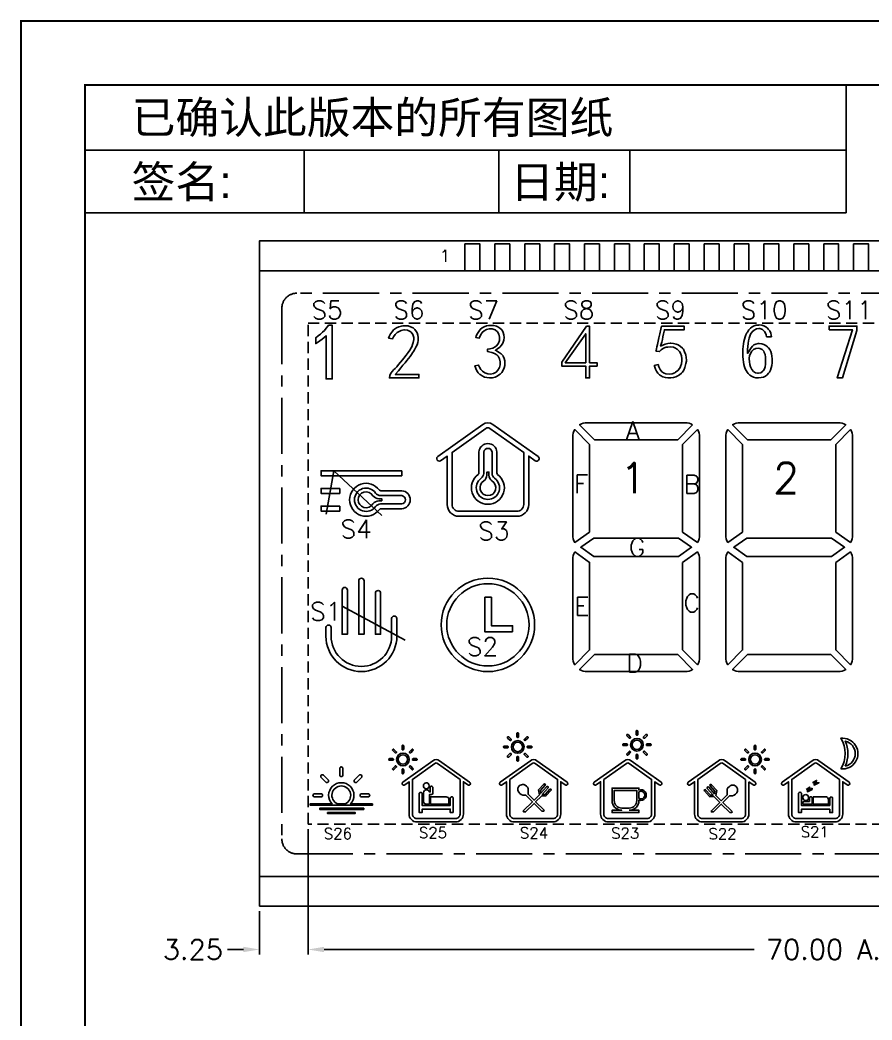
# Model space of a CAD drawing. Header units: millimetres. Extents: x 50 to 800, y 302 to 428.
# Drawn here: x 240.5 to 297.5, y 361.2 to 428.1 of the extents above; entities that cross this region are included whole.
import ezdxf
from ezdxf.enums import TextEntityAlignment as Align

# ---------------------------------------------------------------- set-up
doc = ezdxf.new("R2010")
doc.units = ezdxf.units.MM
doc.header["$LTSCALE"] = 3
doc.linetypes.add('CENTER', pattern=[2, 1.25, -0.25, 0.25, -0.25])
doc.linetypes.add('HIDDEN', pattern=[0.375, 0.25, -0.125])
doc.layers.get('DEFPOINTS').update_dxf_attribs({"linetype": 'CONTINUOUS'})
for name, color, linetype in [('1', 4, 'CONTINUOUS'), ('DIM', 4, 'CONTINUOUS'), ('DWG', 7, 'CONTINUOUS'), ('title', 7, 'CONTINUOUS')]:
    doc.layers.add(name, color=color, linetype=linetype)
doc.styles.add('ROMANS', font='romans.shx')
doc.styles.add('title', font='arial.ttf', dxfattribs={"width": 0.8, "height": 5})
doc.dimstyles.new('LCDDIM', dxfattribs={"dimtxt": 0.7, "dimasz": 0.56, "dimexe": 0.175, "dimexo": 0.175, "dimgap": 0.14, "dimtad": 0, "dimzin": 0, "dimdsep": 46, "dimtxsty": 'ROMANS', "dimcen": 2.5, "dimadec": 0, "dimazin": 0, "dimtfac": 1, "dimtofl": 0, "dimtmove": 0, "dimatfit": 3, "dimfxl": 0, "dimarcsym": 0})

# ---------------------------------------------------------------- blocks, each defined once
blk = doc.blocks.new('SPC')
at = {"layer": 'DWG'}
for points in [[(4.579, 38.797), (4.467, 38.653), (4.345, 38.516), (4.215, 38.384), (4.076, 38.258), (3.927, 38.138), (3.769, 38.025), (3.769, 37.628), (3.879, 37.696), (4.043, 37.806), (4.196, 37.92), (4.333, 38.033), (4.458, 38.15), (4.458, 35.266), (4.875, 35.266), (4.875, 38.861), (4.624, 38.861)], [(9.953, 38.813), (9.789, 38.822), (9.598, 38.812), (9.494, 38.801), (9.322, 38.76), (9.169, 38.692), (9.03, 38.597), (8.972, 38.543), (8.869, 38.425), (8.775, 38.281), (8.689, 38.111), (8.644, 37.995), (8.903, 37.954), (8.963, 38.086), (9.076, 38.247), (9.214, 38.372), (9.295, 38.427), (9.473, 38.513), (9.665, 38.552), (9.71, 38.557), (9.91, 38.53), (10.093, 38.437), (10.141, 38.389), (10.26, 38.229), (10.329, 38.037), (10.329, 37.895), (10.295, 37.705), (10.22, 37.499), (10.208, 37.468), (10.141, 37.339), (10.054, 37.193), (9.946, 37.033), (9.817, 36.857), (9.668, 36.665), (9.579, 36.551), (9.439, 36.377), (9.308, 36.222), (9.187, 36.083), (9.075, 35.964), (8.973, 35.866), (8.899, 35.79), (8.794, 35.648), (8.73, 35.501), (8.7, 35.343), (8.7, 35.336), (10.671, 35.336), (10.671, 35.573), (9.085, 35.573), (9.296, 35.816), (9.455, 36.002), (9.602, 36.178), (9.738, 36.343), (9.861, 36.497), (9.974, 36.64), (10.075, 36.771), (10.164, 36.892), (10.241, 37.002), (10.306, 37.101), (10.373, 37.204), (10.472, 37.382), (10.549, 37.548), (10.6, 37.702), (10.629, 37.844), (10.629, 38.028), (10.603, 38.2), (10.552, 38.351), (10.506, 38.426), (10.399, 38.57), (10.279, 38.679), (10.278, 38.68), (10.108, 38.761)], [(16.208, 38.542), (16.091, 38.662), (15.948, 38.757), (15.851, 38.793), (15.686, 38.83), (15.509, 38.844), (15.318, 38.834), (15.199, 38.814), (15.033, 38.759), (14.896, 38.677), (14.777, 38.563), (14.683, 38.449), (14.589, 38.303), (14.505, 38.14), (14.466, 38.039), (14.702, 37.999), (14.794, 38.202), (14.905, 38.367), (15.034, 38.493), (15.182, 38.571), (15.372, 38.619), (15.569, 38.614), (15.763, 38.547), (15.922, 38.42), (16.026, 38.253), (16.069, 38.053), (16.06, 37.839), (15.998, 37.652), (15.882, 37.496), (15.774, 37.415), (15.61, 37.335), (15.417, 37.279), (15.255, 37.255), (15.255, 37.103), (15.353, 37.085), (15.558, 37.036), (15.731, 36.972), (15.876, 36.889), (15.977, 36.78), (16.069, 36.606), (16.112, 36.402), (16.106, 36.211), (16.052, 36.021), (15.95, 35.853), (15.83, 35.722), (15.657, 35.627), (15.46, 35.595), (15.276, 35.602), (15.087, 35.665), (14.931, 35.78), (14.822, 35.894), (14.715, 36.059), (14.662, 36.193), (14.413, 36.151), (14.413, 36.15), (14.468, 35.969), (14.541, 35.813), (14.635, 35.681), (14.752, 35.571), (14.759, 35.565), (14.902, 35.464), (15.053, 35.395), (15.217, 35.352), (15.4, 35.337), (15.424, 35.336), (15.598, 35.346), (15.76, 35.385), (15.915, 35.454), (16.063, 35.554), (16.096, 35.581), (16.214, 35.706), (16.305, 35.844), (16.37, 36.001), (16.412, 36.176), (16.419, 36.297), (16.411, 36.481), (16.375, 36.642), (16.315, 36.78), (16.295, 36.808), (16.181, 36.938), (16.046, 37.042), (15.782, 37.183), (15.917, 37.273), (16.073, 37.394), (16.192, 37.521), (16.277, 37.653), (16.329, 37.795), (16.346, 37.87), (16.363, 38.048), (16.352, 38.217), (16.31, 38.378), (16.301, 38.397)], [(21.885, 38.792), (20.227, 36.394), (20.227, 36.13), (21.836, 36.13), (21.836, 35.336), (22.093, 35.336), (22.093, 36.13), (22.594, 36.13), (22.594, 36.347), (22.093, 36.347), (22.093, 38.792)], [(26.894, 38.791), (26.85, 38.587), (26.785, 38.287), (26.728, 38.019), (26.677, 37.782), (26.633, 37.579), (26.594, 37.408), (26.563, 37.27), (26.538, 37.162), (26.527, 37.122), (26.768, 37.095), (26.866, 37.203), (27.029, 37.314), (27.215, 37.38), (27.323, 37.402), (27.524, 37.413), (27.71, 37.38), (27.788, 37.352), (27.957, 37.253), (28.104, 37.104), (28.164, 36.998), (28.231, 36.815), (28.263, 36.607), (28.258, 36.472), (28.23, 36.277), (28.175, 36.096), (28.115, 35.984), (27.992, 35.829), (27.836, 35.709), (27.784, 35.68), (27.614, 35.617), (27.417, 35.595), (27.2, 35.615), (27.074, 35.654), (26.932, 35.746), (26.813, 35.887), (26.717, 36.068), (26.667, 36.225), (26.419, 36.156), (26.43, 36.111), (26.492, 35.928), (26.57, 35.775), (26.664, 35.65), (26.776, 35.55), (26.839, 35.504), (26.996, 35.417), (27.156, 35.362), (27.322, 35.335), (27.333, 35.335), (27.525, 35.337), (27.695, 35.362), (27.856, 35.415), (27.945, 35.452), (28.096, 35.538), (28.23, 35.652), (28.293, 35.714), (28.388, 35.852), (28.462, 36.022), (28.493, 36.112), (28.537, 36.288), (28.563, 36.462), (28.561, 36.522), (28.55, 36.706), (28.522, 36.88), (28.509, 36.92), (28.443, 37.087), (28.365, 37.256), (28.302, 37.334), (28.178, 37.446), (28.018, 37.543), (27.872, 37.595), (27.698, 37.639), (27.522, 37.661), (27.487, 37.661), (27.323, 37.641), (27.152, 37.595), (26.834, 37.467), (26.913, 37.736), (26.955, 37.897), (26.997, 38.076), (27.039, 38.277), (27.094, 38.552), (28.417, 38.552), (28.417, 38.791)], [(33.25, 38.61), (33.421, 38.634), (33.485, 38.632), (33.665, 38.574), (33.794, 38.441), (33.84, 38.374), (33.912, 38.206), (33.927, 38.088), (34.253, 38.088), (34.245, 38.187), (34.203, 38.336), (34.137, 38.475), (34.044, 38.606), (34.001, 38.652), (33.881, 38.75), (33.751, 38.818), (33.607, 38.86), (33.444, 38.874), (33.386, 38.873), (33.229, 38.852), (33.088, 38.809), (32.959, 38.743), (32.843, 38.654), (32.739, 38.542), (32.644, 38.402), (32.615, 38.351), (32.55, 38.221), (32.494, 38.084), (32.447, 37.937), (32.409, 37.78), (32.379, 37.612), (32.357, 37.436), (32.344, 37.249), (32.34, 37.051), (32.34, 36.98), (32.347, 36.768), (32.362, 36.572), (32.386, 36.392), (32.417, 36.227), (32.457, 36.078), (32.504, 35.945), (32.559, 35.829), (32.621, 35.727), (32.689, 35.64), (32.8, 35.529), (32.922, 35.445), (33.056, 35.385), (33.202, 35.348), (33.363, 35.335), (33.389, 35.337), (33.565, 35.352), (33.717, 35.391), (33.85, 35.453), (33.965, 35.537), (34.064, 35.646), (34.119, 35.728), (34.184, 35.857), (34.235, 36.001), (34.271, 36.16), (34.293, 36.336), (34.3, 36.528), (34.299, 36.603), (34.284, 36.786), (34.253, 36.95), (34.205, 37.097), (34.143, 37.23), (34.064, 37.346), (34, 37.417), (33.883, 37.512), (33.753, 37.579), (33.607, 37.62), (33.444, 37.634), (33.371, 37.631), (33.216, 37.6), (33.084, 37.539), (32.993, 37.466), (32.892, 37.348), (32.663, 36.977), (32.663, 37.229), (32.675, 37.446), (32.694, 37.644), (32.722, 37.823), (32.758, 37.988), (32.805, 38.133), (32.859, 38.263), (32.96, 38.41), (33.095, 38.534)], [(38.112, 38.557), (39.673, 38.557), (38.662, 35.336), (39.001, 35.336), (39.971, 38.498), (39.971, 38.798), (38.112, 38.798)], [(21.836, 36.347), (20.462, 36.347), (21.836, 38.285)], [(33.826, 36.899), (33.856, 36.725), (33.866, 36.528), (33.866, 36.471), (33.853, 36.259), (33.825, 36.082), (33.78, 35.94), (33.719, 35.834), (33.669, 35.776), (33.534, 35.677), (33.384, 35.644), (33.339, 35.646), (33.179, 35.681), (33.047, 35.765), (32.943, 35.897), (32.915, 35.941), (32.854, 36.076), (32.809, 36.232), (32.782, 36.41), (32.774, 36.611), (32.775, 36.648), (32.797, 36.82), (32.854, 36.976), (32.943, 37.116), (32.949, 37.125), (33.063, 37.236), (33.207, 37.303), (33.384, 37.325), (33.489, 37.313), (33.63, 37.245), (33.74, 37.116), (33.777, 37.044)], [(9.515, 29.122), (4.126, 29.122), (4.126, 28.79), (9.515, 28.79)], [(5.369, 27.942), (4.126, 27.942), (4.126, 27.609), (5.369, 27.609)], [(5.369, 26.761), (4.126, 26.761), (4.126, 26.429), (5.369, 26.429)], [(28.036, 23.398), (22.369, 23.398), (21.493, 24.014), (22.361, 24.624), (28.044, 24.624), (28.912, 24.014)], [(38.275, 23.398), (32.608, 23.398), (31.732, 24.014), (32.6, 24.624), (38.283, 24.624), (39.151, 24.014)], [(16.933, 18.351), (15.087, 18.351), (15.087, 20.664), (15.524, 20.664), (15.524, 18.765), (16.933, 18.765)], [(37.313, 8.265), (37.19, 8.204), (37.272, 8.419), (37.02, 8.267), (37.186, 8.338), (37.105, 8.183), (37.105, 8.106), (37.426, 8.265)], [(36.572, 7.817), (36.816, 7.973), (36.745, 7.758), (36.849, 7.81), (36.977, 7.895), (36.977, 7.817), (36.658, 7.658), (36.658, 7.738), (36.716, 7.858)], [(6.982, 6.552), (4.029, 6.552), (4.029, 6.476), (6.982, 6.476)], [(4.561, 6.278), (4.561, 6.202), (6.397, 6.202), (6.397, 6.278)]]:
    blk.add_lwpolyline(points, close=True, dxfattribs=at)
for points in [[(14.953, 32.228), (11.928, 30.071, 1), (12.122, 29.8), (12.557, 30.111), (12.557, 26.869, 0.414214), (13.343, 26.084), (17.226, 26.084, 0.414214), (18.012, 26.869), (18.012, 30.111), (18.447, 29.8, 1), (18.641, 30.071), (15.616, 32.228, 0.320007)], [(28.984, 32.198), (27.995, 31.202), (22.411, 31.202), (21.421, 32.198, -0.136063), (21.913, 32.334), (28.492, 32.334, -0.136063)], [(38.732, 32.334), (32.152, 32.334, 0.136063), (31.66, 32.198), (32.65, 31.202), (38.234, 31.202), (39.223, 32.198, 0.136063)], [(15.146, 31.957), (12.89, 30.348), (12.89, 26.869, 0.414214), (13.343, 26.417), (17.226, 26.417, 0.414214), (17.679, 26.869), (17.679, 30.348), (15.423, 31.957, 0.320007)], [(22.09, 30.885), (21.1, 31.88, 0.139094), (20.958, 31.379), (20.958, 24.833, 0.139094), (21.1, 24.331), (22.09, 25.027)], [(28.315, 30.885), (29.305, 31.88, -0.139094), (29.447, 31.379), (29.447, 24.833, -0.139094), (29.305, 24.331), (28.315, 25.027)], [(32.329, 30.885), (31.339, 31.88, 0.139094), (31.197, 31.379), (31.197, 24.833, 0.139094), (31.339, 24.331), (32.329, 25.027)], [(38.554, 30.885), (39.544, 31.88, -0.139094), (39.686, 31.379), (39.686, 24.833, -0.139094), (39.544, 24.331), (38.554, 25.027)], [(15.882, 30.378, 0.948577), (14.687, 30.378), (14.687, 28.981, -0.214015), (14.632, 28.876, 3.04756), (15.937, 28.876, -0.214015), (15.882, 28.981)], [(15.561, 28.951, 0.202499), (15.736, 28.626, -3.143835), (14.833, 28.626, 0.202499), (15.008, 28.951), (15.008, 30.378, -0.888352), (15.561, 30.378)], [(15.217, 28.831, -0.204472), (15.013, 28.444, 3.624789), (15.556, 28.444, -0.204472), (15.352, 28.831), (15.35, 29.038), (15.219, 29.038)], [(8.022, 26.533, -0.214015), (8.127, 26.588), (9.524, 26.588, 0.948577), (9.524, 27.783), (8.127, 27.783, -0.214015), (8.022, 27.838, 3.04756)], [(7.773, 27.637, 3.143835), (7.773, 26.734, -0.202499), (8.097, 26.908), (9.524, 26.908, 0.888352), (9.524, 27.462), (8.097, 27.462, -0.202499)], [(7.977, 27.118), (8.184, 27.119), (8.184, 27.251), (7.977, 27.253, -0.204472), (7.59, 27.457, 3.624789), (7.59, 26.913, -0.204472)], [(21.1, 23.697), (22.09, 23.001), (22.09, 17.144), (21.1, 16.148, -0.139094), (20.958, 16.649), (20.958, 23.196, -0.139094)], [(28.315, 23.001), (28.315, 17.144), (29.305, 16.148, 0.139094), (29.447, 16.649), (29.447, 23.196, 0.139094), (29.305, 23.697)], [(32.329, 23.001), (32.329, 17.144), (31.339, 16.148, -0.139094), (31.197, 16.649), (31.197, 23.196, -0.139094), (31.339, 23.697)], [(38.554, 23.001), (38.554, 17.144), (39.544, 16.148, 0.139094), (39.686, 16.649), (39.686, 23.196, 0.139094), (39.544, 23.697)], [(6.646, 21.77), (6.646, 18.19), (6.995, 18.19), (6.995, 21.77, 1)], [(5.533, 21.148), (5.533, 18.19), (5.882, 18.19), (5.882, 21.148, 1)], [(7.758, 20.943), (7.758, 18.19), (8.108, 18.19), (8.108, 20.943, 1)], [(4.447, 18.632), (4.447, 18.067, 1), (9.193, 18.067), (9.193, 19.234, 1), (8.844, 19.234), (8.844, 18.067, -1), (4.797, 18.067), (4.797, 18.632, 1)], [(27.995, 16.826), (22.411, 16.826), (21.421, 15.831, 0.136063), (21.913, 15.695), (28.492, 15.695, 0.136063), (28.984, 15.831)], [(38.234, 16.826), (32.65, 16.826), (31.66, 15.831, 0.136063), (32.152, 15.695), (38.732, 15.695, 0.136063), (39.223, 15.831)], [(17.278, 11.607, 0.414214), (17.226, 11.555), (17.226, 11.336, 0.414214), (17.278, 11.285), (17.284, 11.285, 0.414214), (17.335, 11.336), (17.335, 11.555, 0.414214), (17.284, 11.607)], [(24.58, 11.4), (24.735, 11.246, 0.414214), (24.808, 11.246), (24.812, 11.25, 0.414214), (24.812, 11.323), (24.658, 11.477, 0.414214), (24.585, 11.477), (24.58, 11.473, 0.414214)], [(25.202, 11.703), (25.202, 11.484, 0.414214), (25.254, 11.433), (25.26, 11.433, 0.414214), (25.311, 11.484), (25.311, 11.703, 0.414214), (25.26, 11.755), (25.254, 11.755, 0.414214)], [(25.856, 11.477), (25.701, 11.323, 0.414214), (25.701, 11.25), (25.705, 11.246, 0.414214), (25.778, 11.246), (25.933, 11.4, 0.414214), (25.933, 11.473), (25.929, 11.477, 0.414214)], [(9.542, 10.718), (9.542, 10.5, 0.414214), (9.593, 10.448), (9.599, 10.448, 0.414214), (9.651, 10.5), (9.651, 10.718, 0.414214), (9.599, 10.77), (9.593, 10.77, 0.414214)], [(16.379, 10.599), (16.598, 10.599, 0.414214), (16.649, 10.65), (16.649, 10.656, 0.414214), (16.598, 10.708), (16.379, 10.708, 0.414214), (16.327, 10.656), (16.327, 10.65, 0.414214)], [(16.605, 11.252), (16.759, 11.098, 0.414214), (16.832, 11.098), (16.836, 11.102, 0.414214), (16.836, 11.175), (16.682, 11.329, 0.414214), (16.609, 11.329), (16.605, 11.325, 0.414214)], [(17.88, 11.329), (17.726, 11.175, 0.414214), (17.726, 11.102), (17.73, 11.098, 0.414214), (17.803, 11.098), (17.957, 11.252, 0.414214), (17.957, 11.325), (17.953, 11.329, 0.414214)], [(18.183, 10.599), (17.964, 10.599, -0.414214), (17.912, 10.65), (17.912, 10.656, -0.414214), (17.964, 10.708), (18.183, 10.708, -0.414214), (18.235, 10.656), (18.235, 10.65, -0.414214)], [(24.355, 10.747), (24.574, 10.747, 0.414214), (24.625, 10.798), (24.625, 10.804, 0.414214), (24.574, 10.856), (24.355, 10.856, 0.414214), (24.303, 10.804), (24.303, 10.798, 0.414214)], [(26.159, 10.856), (25.94, 10.856, 0.414214), (25.888, 10.804), (25.888, 10.798, 0.414214), (25.94, 10.747), (26.159, 10.747, 0.414214), (26.21, 10.798), (26.21, 10.804, 0.414214)], [(33.103, 10.718), (33.103, 10.5, 0.414214), (33.155, 10.448), (33.161, 10.448, 0.414214), (33.212, 10.5), (33.212, 10.718, 0.414214), (33.161, 10.77), (33.155, 10.77, 0.414214)], [(38.891, 9.187, 1.124329), (38.891, 11.233, -0.295495)], [(39.195, 9.377, 0.803235), (39.195, 11.042, -0.211105)], [(8.92, 10.416), (9.074, 10.261, 0.414214), (9.148, 10.261), (9.152, 10.265, 0.414214), (9.152, 10.338), (8.997, 10.493, 0.414214), (8.924, 10.493), (8.92, 10.489, 0.414214)], [(10.195, 10.493), (10.041, 10.338, 0.414214), (10.041, 10.265), (10.045, 10.261, 0.414214), (10.118, 10.261), (10.272, 10.416, 0.414214), (10.272, 10.489), (10.268, 10.493, 0.414214)], [(16.682, 9.977), (16.836, 10.132, 0.414214), (16.836, 10.205), (16.832, 10.209, 0.414214), (16.759, 10.209), (16.605, 10.054, 0.414214), (16.605, 9.981), (16.609, 9.977, 0.414214)], [(17.957, 10.054), (17.803, 10.209, 0.414214), (17.73, 10.209), (17.726, 10.205, 0.414214), (17.726, 10.132), (17.88, 9.977, 0.414214), (17.953, 9.977), (17.957, 9.981, 0.414214)], [(24.658, 10.125), (24.812, 10.279, 0.414214), (24.812, 10.353), (24.808, 10.357, 0.414214), (24.735, 10.357), (24.58, 10.202, 0.414214), (24.58, 10.129), (24.585, 10.125, 0.414214)], [(25.311, 9.899), (25.311, 10.118, 0.414214), (25.26, 10.17), (25.254, 10.17, 0.414214), (25.202, 10.118), (25.202, 9.899, 0.414214), (25.254, 9.848), (25.26, 9.848, 0.414214)], [(25.933, 10.202), (25.778, 10.357, 0.414214), (25.705, 10.357), (25.701, 10.353, 0.414214), (25.701, 10.279), (25.856, 10.125, 0.414214), (25.929, 10.125), (25.933, 10.129, 0.414214)], [(32.481, 10.416), (32.636, 10.261, 0.414214), (32.709, 10.261), (32.713, 10.265, 0.414214), (32.713, 10.338), (32.559, 10.493, 0.414214), (32.486, 10.493), (32.481, 10.489, 0.414214)], [(33.757, 10.493), (33.602, 10.338, 0.414214), (33.602, 10.265), (33.606, 10.261, 0.414214), (33.679, 10.261), (33.834, 10.416, 0.414214), (33.834, 10.489), (33.83, 10.493, 0.414214)], [(8.694, 9.762), (8.913, 9.762, 0.414214), (8.965, 9.814), (8.965, 9.819, 0.414214), (8.913, 9.871), (8.694, 9.871, 0.414214), (8.643, 9.819), (8.643, 9.814, 0.414214)], [(9.148, 9.372), (9.152, 9.368, -0.414214), (9.152, 9.295), (8.997, 9.14, -0.414214), (8.924, 9.14), (8.92, 9.144, -0.414214), (8.92, 9.217), (9.074, 9.372, -0.414214)], [(12.048, 9.735, 0.320007), (11.606, 9.735), (9.589, 8.297, 1), (9.718, 8.116), (10.009, 8.324), (10.009, 6.162, 0.414214), (10.532, 5.639), (13.121, 5.639, 0.414214), (13.645, 6.162), (13.645, 8.324), (13.935, 8.116, 1), (14.064, 8.297)], [(10.195, 9.14, 0.414214), (10.268, 9.14), (10.272, 9.144, 0.414214), (10.272, 9.217), (10.118, 9.372, 0.414214), (10.045, 9.372), (10.041, 9.368, 0.414214), (10.041, 9.295)], [(10.498, 9.871), (10.279, 9.871, 0.414214), (10.228, 9.819), (10.228, 9.814, 0.414214), (10.279, 9.762), (10.498, 9.762, 0.414214), (10.55, 9.814), (10.55, 9.819, 0.414214)], [(13.423, 8.482), (11.919, 9.554, 0.320007), (11.735, 9.554), (10.231, 8.482), (10.231, 6.162, 0.414214), (10.532, 5.861), (13.121, 5.861, 0.414214), (13.423, 6.162)], [(16.107, 8.297, 1), (16.236, 8.116), (16.527, 8.324), (16.527, 6.162, 0.414214), (17.05, 5.639), (19.639, 5.639, 0.414214), (20.163, 6.162), (20.163, 8.324), (20.453, 8.116, 1), (20.582, 8.297), (18.566, 9.735, 0.320007), (18.124, 9.735)], [(16.748, 8.482), (16.748, 6.162, 0.414214), (17.05, 5.861), (19.639, 5.861, 0.414214), (19.941, 6.162), (19.941, 8.482), (18.437, 9.554, 0.320007), (18.252, 9.554)], [(17.335, 9.751), (17.335, 9.97, 0.414214), (17.284, 10.022), (17.278, 10.022, 0.414214), (17.226, 9.97), (17.226, 9.751, 0.414214), (17.278, 9.7), (17.284, 9.7, 0.414214)], [(22.402, 8.297, 1), (22.531, 8.116), (22.821, 8.324), (22.821, 6.162, 0.414214), (23.345, 5.639), (25.934, 5.639, 0.414214), (26.457, 6.162), (26.457, 8.324), (26.748, 8.116, 1), (26.877, 8.297), (24.86, 9.735, 0.320007), (24.418, 9.735)], [(23.043, 8.482), (23.043, 6.162, 0.414214), (23.345, 5.861), (25.934, 5.861, 0.414214), (26.236, 6.162), (26.236, 8.482), (24.732, 9.554, 0.320007), (24.547, 9.554)], [(32.745, 8.324), (33.036, 8.116, 1), (33.164, 8.297), (31.148, 9.735, 0.320007), (30.706, 9.735), (28.69, 8.297, 1), (28.818, 8.116), (29.109, 8.324), (29.109, 6.162, 0.414214), (29.633, 5.639), (32.222, 5.639, 0.414214), (32.745, 6.162)], [(32.523, 8.482), (31.019, 9.554, 0.320007), (30.835, 9.554), (29.331, 8.482), (29.331, 6.162, 0.414214), (29.633, 5.861), (32.222, 5.861, 0.414214), (32.523, 6.162)], [(32.526, 9.814), (32.526, 9.819, 0.414214), (32.475, 9.871), (32.256, 9.871, 0.414214), (32.204, 9.819), (32.204, 9.814, 0.414214), (32.256, 9.762), (32.475, 9.762, 0.414214)], [(32.709, 9.372, 0.414214), (32.636, 9.372), (32.481, 9.217, 0.414214), (32.481, 9.144), (32.486, 9.14, 0.414214), (32.559, 9.14), (32.713, 9.295, 0.414214), (32.713, 9.368)], [(33.757, 9.14, 0.414214), (33.83, 9.14), (33.834, 9.144, 0.414214), (33.834, 9.217), (33.679, 9.372, 0.414214), (33.606, 9.372), (33.602, 9.368, 0.414214), (33.602, 9.295)], [(34.06, 9.871), (33.841, 9.871, 0.414214), (33.789, 9.819), (33.789, 9.814, 0.414214), (33.841, 9.762), (34.06, 9.762, 0.414214), (34.111, 9.814), (34.111, 9.819, 0.414214)], [(39.029, 6.162), (39.029, 8.324), (39.32, 8.116, 1), (39.449, 8.297), (37.432, 9.735, 0.320007), (36.99, 9.735), (34.974, 8.297, 1), (35.103, 8.116), (35.393, 8.324), (35.393, 6.162, 0.414214), (35.917, 5.639), (38.506, 5.639, 0.414214)], [(38.807, 6.162), (38.807, 8.482), (37.303, 9.554, 0.320007), (37.119, 9.554), (35.615, 8.482), (35.615, 6.162, 0.414214), (35.917, 5.861), (38.506, 5.861, 0.414214)], [(4.585, 8.306), (4.588, 8.309, 0.414214), (4.588, 8.46), (4.285, 8.763, 0.414214), (4.135, 8.763), (4.132, 8.76, 0.414214), (4.132, 8.61), (4.435, 8.306, 0.414214)], [(5.585, 9.212), (5.585, 8.783, -0.414214), (5.479, 8.677), (5.474, 8.677, -0.414214), (5.368, 8.783), (5.368, 9.212, -0.414214), (5.474, 9.318), (5.479, 9.318, -0.414214)], [(6.668, 8.763), (6.365, 8.46, 0.414214), (6.365, 8.309), (6.368, 8.306, 0.414214), (6.518, 8.306), (6.822, 8.61, 0.414214), (6.822, 8.76), (6.819, 8.763, 0.414214)], [(9.651, 8.914), (9.651, 9.133, 0.414214), (9.599, 9.185), (9.593, 9.185, 0.414214), (9.542, 9.133), (9.542, 8.914, 0.414214), (9.593, 8.863), (9.599, 8.863, 0.414214)], [(33.212, 8.914), (33.212, 9.133, 0.414214), (33.161, 9.185), (33.155, 9.185, 0.414214), (33.103, 9.133), (33.103, 8.914, 0.414214), (33.155, 8.863), (33.161, 8.863, 0.414214)], [(7.572, 6.842), (6.512, 6.842), (6.097, 6.842, 2.293002), (4.856, 6.843), (3.389, 6.843), (3.389, 6.767), (7.572, 6.767)], [(5.73, 6.842, 4.755778), (5.223, 6.842)], [(11.098, 7.878, 0.179869), (11.24, 7.873, 0.200639), (11.335, 7.962, 0.168253), (11.356, 8.06, 0.249248), (11.285, 8.215, 0.08665), (11.231, 8.244, 0.1917), (11.085, 8.234, 0.191737), (10.997, 8.156, 0.101433), (10.967, 8.076, 0.166511), (10.981, 7.976, 0.169519)], [(11.508, 8.03), (11.482, 8.03, 0.474701), (11.425, 7.971), (11.425, 7.642), (11.364, 7.642, 0.285151), (11.215, 7.789, 0.401974), (10.973, 7.586), (10.973, 6.991, 0.355494), (11.146, 6.83), (11.375, 6.83), (11.375, 7.469), (11.52, 7.469, 0.284809), (11.589, 7.563), (11.589, 7.964, 0.386109)], [(19.035, 6.349), (19.038, 6.431), (18.48, 6.985), (18.868, 7.37), (19.166, 7.377), (19.506, 7.754, 1), (19.432, 7.821), (19.126, 7.482), (18.919, 7.477), (19.31, 7.912, 1), (19.215, 7.997), (18.824, 7.562), (18.797, 7.736), (19.115, 8.09, 1), (19.025, 8.171), (18.676, 7.783), (18.735, 7.452), (18.372, 7.092), (17.973, 7.488), (17.979, 7.88, 0.169507), (17.691, 8.14, 0.538848), (17.288, 7.731, 0.215452), (17.614, 7.426), (17.822, 7.424), (18.265, 6.985), (17.653, 6.379), (17.678, 6.309), (17.801, 6.313), (18.372, 6.878), (18.902, 6.353)], [(31.619, 6.339), (31.594, 6.269), (31.471, 6.272), (30.9, 6.838), (30.37, 6.312), (30.238, 6.309), (30.234, 6.391), (30.793, 6.945), (30.404, 7.33), (30.106, 7.336), (29.766, 7.714, -1), (29.841, 7.781), (30.146, 7.441), (30.354, 7.437), (29.963, 7.871, -1), (30.057, 7.956), (30.448, 7.522), (30.475, 7.696), (30.157, 8.049, -1), (30.247, 8.131), (30.596, 7.743), (30.537, 7.411), (30.9, 7.051), (31.3, 7.448), (31.293, 7.84, -0.169507), (31.582, 8.1, -0.538848), (31.985, 7.691, -0.215452), (31.659, 7.386), (31.45, 7.384), (31.008, 6.945)], [(3.683, 7.31), (4.112, 7.31, 0.414214), (4.218, 7.416), (4.218, 7.42, 0.414214), (4.112, 7.527), (3.683, 7.527, 0.414214), (3.577, 7.42), (3.577, 7.416, 0.414214)], [(7.27, 7.527), (6.841, 7.527, 0.414214), (6.735, 7.42), (6.735, 7.416, 0.414214), (6.841, 7.31), (7.27, 7.31, 0.414214), (7.377, 7.416), (7.377, 7.42, 0.414214)], [(12.96, 6.269), (12.96, 7.234), (12.959, 7.247), (12.955, 7.26), (12.949, 7.272), (12.942, 7.283), (12.932, 7.293), (12.92, 7.301), (12.907, 7.308), (12.893, 7.313), (12.878, 7.316), (12.863, 7.317), (12.848, 7.316), (12.833, 7.313), (12.819, 7.308), (12.806, 7.301), (12.794, 7.293), (12.784, 7.283), (12.777, 7.272), (12.771, 7.26), (12.767, 7.247), (12.766, 7.234), (12.766, 6.74), (10.886, 6.74), (10.886, 7.562, 0.53719), (10.689, 7.562), (10.69, 6.268), (10.886, 6.269), (10.887, 6.494), (12.767, 6.494), (12.767, 6.269)], [(24.746, 6.421, 0.414214), (25.393, 7.068), (25.393, 7.107, 1.486046), (25.393, 7.766), (25.393, 7.9), (23.59, 7.9), (23.59, 7.068, 0.414214), (24.237, 6.421), (23.59, 6.421), (23.59, 6.268), (25.393, 6.268), (25.393, 6.421)], [(23.738, 7.068, 0.414214), (24.237, 6.569), (24.746, 6.569, 0.414214), (25.245, 7.068), (25.245, 7.752), (23.738, 7.752)], [(25.393, 7.652), (25.393, 7.22, 1.797434)], [(38.236, 7.323, 0.348074), (38.154, 7.206), (38.154, 6.739), (36.265, 6.739), (36.265, 7.559, 0.169238), (36.18, 7.631, 0.287306), (36.067, 7.554), (36.068, 6.269), (36.264, 6.269), (36.264, 6.489), (38.159, 6.489), (38.159, 6.269), (38.349, 6.269), (38.349, 7.218, 0.375681)], [(36.447, 7.106, 0.169568), (36.59, 7.072, 0.137911), (36.68, 7.127, 0.074681), (36.723, 7.194, 0.042415), (36.734, 7.236, 0.038524), (36.739, 7.302, 0.095307), (36.716, 7.37, 0.272652), (36.605, 7.458, 0.142867), (36.495, 7.456, 0.158519), (36.373, 7.372, 0.132508), (36.346, 7.305, 0.189627), (36.367, 7.201, 0.1187)], [(12.676, 7.138, 0.41095), (12.496, 7.316), (11.446, 7.316), (11.446, 6.831), (12.676, 6.831)], [(36.408, 7.012, 0.305983), (36.352, 6.926), (36.352, 6.901, 0.060253), (36.353, 6.894, 0.444821), (36.418, 6.829), (36.945, 6.829, 0.416092), (36.98, 6.867), (36.98, 7.256, 0.413843), (36.908, 7.319), (36.888, 7.319, 0.167569), (36.813, 7.286, 0.142115), (36.796, 7.248), (36.796, 7.012)], [(38.073, 7.135, 0.434243), (37.869, 7.316), (37.052, 7.316), (37.052, 6.826), (38.073, 6.826)]]:
    blk.add_lwpolyline(points, format="xyb", close=True, dxfattribs=at)
for centre, radius in [((15.285, 18.82), 3.125), ((15.285, 18.82), 2.752), ((17.281, 10.653), 0.425), ((17.281, 10.653), 0.316), ((25.257, 10.801), 0.425), ((25.257, 10.801), 0.316), ((9.596, 9.816), 0.425), ((9.596, 9.816), 0.316), ((33.158, 9.816), 0.425), ((33.158, 9.816), 0.316)]:
    blk.add_circle(centre, radius, dxfattribs=at)
blk = doc.blocks.new('DWG')
at = {"layer": 'DWG'}
for p, q in [((0, 42.5), (76.5, 42.5)), ((0, 2), (76.5, 2))]:
    blk.add_line(p, q, dxfattribs=at)
for points in [[(0, 0), (0, 44.5), (76.5, 44.5), (76.5, 0)], [(13.75, 44.3), (13.75, 42.5), (14.75, 42.5), (14.75, 44.3)], [(15.75, 44.3), (15.75, 42.5), (16.75, 42.5), (16.75, 44.3)], [(17.75, 44.3), (17.75, 42.5), (18.75, 42.5), (18.75, 44.3)], [(19.75, 44.3), (19.75, 42.5), (20.75, 42.5), (20.75, 44.3)], [(21.75, 44.3), (21.75, 42.5), (22.75, 42.5), (22.75, 44.3)], [(23.75, 44.3), (23.75, 42.5), (24.75, 42.5), (24.75, 44.3)], [(25.75, 44.3), (25.75, 42.5), (26.75, 42.5), (26.75, 44.3)], [(27.75, 44.3), (27.75, 42.5), (28.75, 42.5), (28.75, 44.3)], [(29.75, 44.3), (29.75, 42.5), (30.75, 42.5), (30.75, 44.3)], [(31.75, 44.3), (31.75, 42.5), (32.75, 42.5), (32.75, 44.3)], [(33.75, 44.3), (33.75, 42.5), (34.75, 42.5), (34.75, 44.3)], [(35.75, 44.3), (35.75, 42.5), (36.75, 42.5), (36.75, 44.3)], [(37.75, 44.3), (37.75, 42.5), (38.75, 42.5), (38.75, 44.3)], [(39.75, 44.3), (39.75, 42.5), (40.75, 42.5), (40.75, 44.3)]]:
    blk.add_lwpolyline(points, close=True, dxfattribs=at)
at = {"layer": 'DWG', "linetype": 'CENTER'}
blk.add_lwpolyline([(2.5, 3.5), (74, 3.5, 0.414214), (75, 4.5), (75, 40, 0.414214), (74, 41), (2.5, 41, 0.414214), (1.5, 40), (1.5, 4.5, 0.414214)], format="xyb", close=True, dxfattribs=at)
at = {"layer": 'DWG'}
blk.add_blockref('SPC', (0, 0), dxfattribs=at)
at = {"layer": 'DWG', "style": 'ROMANS'}
blk.add_text('1', height=0.804, dxfattribs=at).set_placement((12.418, 43.5), align=Align.MIDDLE)
blk = doc.blocks.new('*D45')
at = {"layer": 'DEFPOINTS', "color": 0}
for p in [(259.76, 374.301), (329.76, 374.301), (329.76, 365.91)]:
    blk.add_point(p, dxfattribs=at)
at = {"layer": 'DIM', "color": 0, "lineweight": -2}
for p, q in [((259.76, 373.966), (259.76, 365.575)), ((329.76, 373.966), (329.76, 365.575)), ((260.832, 365.91), (289.61, 365.91)), ((328.688, 365.91), (299.909, 365.91))]:
    blk.add_line(p, q, dxfattribs=at)
at = {"layer": 'DIM', "color": 0}
for points in [[(260.832, 366.088), (260.832, 365.731), (259.76, 365.91)], [(328.688, 366.088), (328.688, 365.731), (329.76, 365.91)]]:
    blk.add_solid(points, dxfattribs=at)
at = {"layer": 'DIM', "color": 0, "insert": (294.76, 365.91), "char_height": 1.34, "attachment_point": 5, "style": 'ROMANS'}
blk.add_mtext('70.00 A.A', dxfattribs=at)
blk = doc.blocks.new('*D46')
at = {"layer": 'DEFPOINTS', "color": 0}
for p in [(256.51, 368.801), (256.51, 365.91), (259.76, 365.91)]:
    blk.add_point(p, dxfattribs=at)
at = {"layer": 'DIM', "color": 0, "lineweight": -2}
for p, q in [((256.51, 368.466), (256.51, 365.575)), ((255.438, 365.91), (254.366, 365.91)), ((260.832, 365.91), (261.904, 365.91))]:
    blk.add_line(p, q, dxfattribs=at)
at = {"layer": 'DIM', "color": 0}
for points in [[(255.438, 366.088), (255.438, 365.731), (256.51, 365.91)], [(260.832, 366.088), (260.832, 365.731), (259.76, 365.91)]]:
    blk.add_solid(points, dxfattribs=at)
at = {"layer": 'DIM', "color": 0, "insert": (252.056, 365.91), "char_height": 1.34, "attachment_point": 5, "style": 'ROMANS'}
blk.add_mtext('3.25', dxfattribs=at)
blk = doc.blocks.new('SIGN-C')
at = {"layer": '1', "color": 4, "const_width": 0.238}
blk.add_lwpolyline([(0, 0), (0, 210), (297, 210), (297, 0)], close=True, dxfattribs=at)
at = {"layer": 'title'}
for p, q in [((7.14, 195.58), (92.18, 195.58)), ((31.65, 195.58), (31.65, 188.59)), ((53.39, 195.58), (53.39, 188.59)), ((68.02, 195.58), (68.02, 188.59))]:
    blk.add_line(p, q, dxfattribs=at)
at = {"layer": 'title', "const_width": 0.238}
blk.add_lwpolyline([(7.14, 7.14), (7.14, 202.86), (289.86, 202.86), (289.86, 7.14)], close=True, dxfattribs=at)
at = {"layer": 'title'}
blk.add_lwpolyline([(7.14, 202.86), (7.14, 188.59), (92.18, 188.59), (92.18, 202.86)], close=True, dxfattribs=at)
at = {"layer": 'title', "style": 'title'}
for s, height, p in [('已确认此版本的所有图纸', 3.5873, (12.35, 197.44)), ('签名:', 3.587, (12.35, 190.24)), ('日期:', 3.587, (54.65, 190.24))]:
    blk.add_text(s, height=height, dxfattribs=at).set_placement(p)

msp = doc.modelspace()

# ---------------------------------------------------------------- linework, layer by layer
at = {"layer": 'DIM'}
for p, q in [((260.984, 395.017), (261.491, 397.924)), ((261.491, 397.924), (264.699, 394.945)), ((262.043, 388.875), (266.268, 386.607))]:
    msp.add_line(p, q, dxfattribs=at)
at = {"layer": 'DIM', "color": 2, "linetype": 'HIDDEN'}
msp.add_lwpolyline([(329.76, 374.301), (259.76, 374.301), (259.76, 407.801), (329.76, 407.801)], close=True, dxfattribs=at)

# ---------------------------------------------------------------- block references
at = {"layer": 'DWG'}
msp.add_blockref('DWG', (256.51, 368.801), dxfattribs=at)
at = {"layer": 'title', "xscale": 0.5987992081486201, "yscale": 0.5987992081486201, "zscale": 0.5987992081486242}
msp.add_blockref('SIGN-C', (240.56, 302.253), dxfattribs=at)

# ---------------------------------------------------------------- texts
at = {"layer": 'DIM', "style": 'ROMANS'}
for s, height, p in [('S5', 1.2192, (259.989, 408.07)), ('S6', 1.2192, (265.469, 408.07)), ('S7', 1.2192, (270.468, 408.07)), ('S8', 1.2192, (276.83, 408.07)), ('S9', 1.2192, (282.959, 408.07)), ('S10', 1.2192, (288.706, 408.07)), ('S11', 1.2192, (294.4, 408.07)), ('A', 1.219, (281.023, 400.003)), ('1', 2.032, (280.639, 396.423)), ('2', 2.032, (290.879, 396.423)), ('F', 1.219, (277.566, 396.435)), ('B', 1.219, (284.906, 396.411)), ('S4', 1.2192, (261.94, 393.42)), ('S3', 1.2192, (271.15, 393.286)), ('G', 1.219, (281.229, 392.2)), ('E', 1.219, (277.584, 388.257)), ('C', 1.219, (284.887, 388.473)), ('S1', 1.2192, (259.9, 387.909)), ('S2', 1.2192, (270.381, 385.551)), ('D', 1.219, (281.064, 384.446)), ('S26', 0.7315, (260.819, 373.294)), ('S25', 0.7315, (267.181, 373.354)), ('S24', 0.7315, (273.936, 373.339)), ('S23', 0.7315, (280.039, 373.324)), ('S22', 0.7315, (286.549, 373.278)), ('S21', 0.7315, (292.721, 373.414))]:
    msp.add_text(s, height=height, dxfattribs=at).set_placement(p)

# ---------------------------------------------------------------- dimensions: what is measured, and where the dimension line sits
at = {"layer": 'DIM'}
dim = msp.add_linear_dim(base=(329.76, 365.91), p1=(259.76, 374.301), p2=(329.76, 374.301), text='<> A.A', dimstyle='LCDDIM', override={"dimtxt": 1.34, "dimasz": 1.072, "dimexe": 0.335, "dimexo": 0.335, "dimgap": 0.268, "dimatfit": 0}, dxfattribs=at)
dim.commit()
dim.dimension.update_dxf_attribs({"geometry": '*D45', "text_midpoint": (294.76, 365.91)})
dim = msp.add_linear_dim(base=(256.51, 365.91), p1=(259.76, 365.91), p2=(256.51, 368.801), dimstyle='LCDDIM', override={"dimtxt": 1.34, "dimasz": 1.072, "dimexe": 0.335, "dimexo": 0.335, "dimgap": 0.268, "dimatfit": 0}, dxfattribs=at)
dim.commit()
dim.dimension.update_dxf_attribs({"geometry": '*D46', "text_midpoint": (252.056, 365.91)})

doc.saveas('drawing.dxf')
